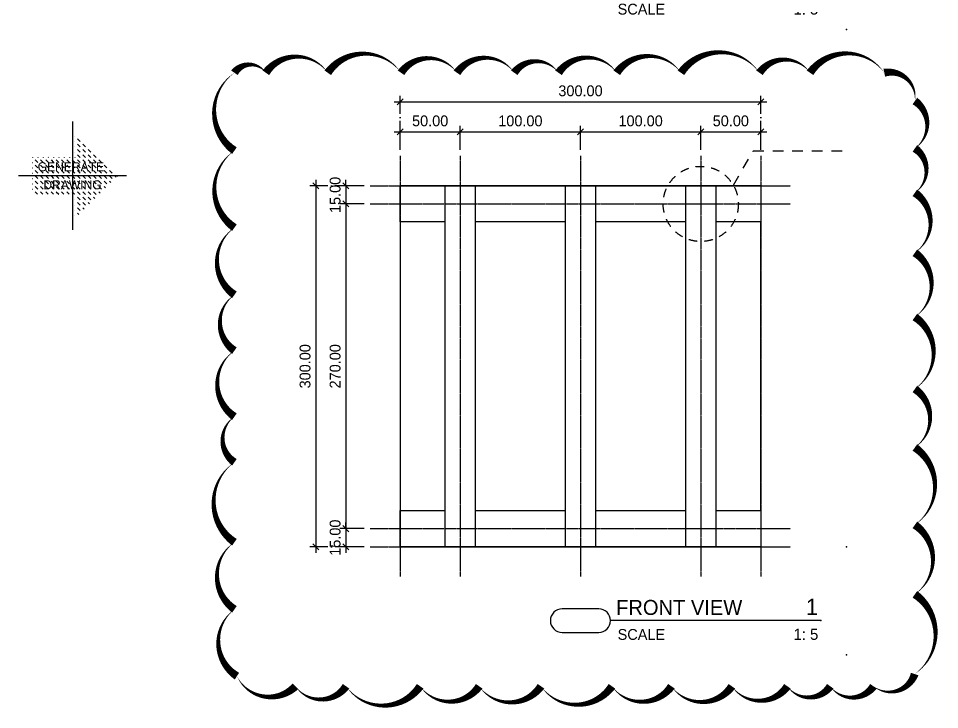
# Model space of a CAD drawing. Header units: millimetres. Extents: x -244126 to 368105, y -173968 to 259060.
# Drawn here: x 240322 to 247982, y 242211 to 247957 of the extents above; entities that cross this region are included whole.
import ezdxf
from ezdxf.enums import TextEntityAlignment as Align
from ezdxf.lldxf.tags import DXFTag

# ---------------------------------------------------------------- set-up
doc = ezdxf.new("R2010")
doc.units = ezdxf.units.MM
doc.header["$MEASUREMENT"] = 0
for name, pattern in [('ACAD_ISO04W100', [30, 24, -3, 0, -3]), ('BORDER2', [22.224999999999998, 6.35, -3.175, 6.35, -3.175, 0, -3.175]), ('CENTER', [2, 1.25, -0.25, 0.25, -0.25]), ('TA_GL_000.00010', [0.000275, 0.0001, -2.5e-05, 2.5e-05, -2.5e-05, 0.0001]), ('TA_HL_002.00', [13, 7.1, -5.9]), ('TA_HL_005.00000', [32.5, 17.75, -14.75])]:
    doc.linetypes.add(name, pattern=pattern)
for name, color, linetype in [('000 - D I M', 6, 'Continuous'), ('000 - GRID', 8, 'CENTER'), ('000 - H A T C H', 8, 'Continuous'), ('000 - SYMBOL CON', 1, 'Continuous'), ('000 - T E X T', 4, 'Continuous'), ('000 - WIPEOUT', 250, 'Continuous'), ('001 - ASCESSORIES', 1, 'Continuous'), ('002 - STRUCTURAL STEEL', 4, 'Continuous'), ('A04_TUBE SERIES', 7, 'Continuous')]:
    doc.layers.add(name, color=color, linetype=linetype)
doc.styles.add('Cetury Gothic', font='GOTHIC.TTF')
doc.styles.add('CORDIA', font='cordia.shx')
doc.styles.add('MtXpl_BrowalliaUPC', font='BrowalliaUPC.ttf')
doc.styles.get("Standard").update_dxf_attribs({"font": 'arial.ttf'})
doc.styles.add('TA', font='Cordia New.ttf', dxfattribs={"height": 4.5})
tags = doc.linetypes.add('000-ADD-ATT', pattern='A,0.5,-0.3,["ADD-ATT",Standard,S=0.1,R=0,X=-0.2,Y=-0.05],-0.5', length=1.3).pattern_tags.tags
tags[6] = DXFTag(74, 10)
doc.dimstyles.new('DIM E-E', dxfattribs={"dimscale": 2, "dimtxt": 0.18, "dimasz": 0.1, "dimexe": 0.1, "dimexo": 0.1, "dimgap": 0.09, "dimtad": 1, "dimtoh": 1, "dimzin": 0, "dimdsep": 46, "dimtxsty": 'CORDIA', "dimblk": 'OBLIQUE', "dimcen": 0.1, "dimdle": 0.1, "dimclrd": 40, "dimclre": 140, "dimclrt": 3, "dimadec": 0, "dimazin": 0, "dimtfac": 1, "dimtix": 1, "dimtmove": 2, "dimatfit": 3, "dimfxl": 1, "dimtolj": 1, "dimtzin": 0, "dimarcsym": 0})

# ---------------------------------------------------------------- blocks, each defined once
blk = doc.blocks.new('*U746')
at = {"color": 0}
blk.add_wipeout([(-150.0000000000001, 15), (150, 15), (150, -15.000000000000057), (-150.0000000000001, -15.000000000000057)], dxfattribs=at).dxf.layer = '000 - WIPEOUT'
at = {"layer": '002 - STRUCTURAL STEEL', "color": 0, "linetype": 'ByBlock'}
blk.add_lwpolyline([(-150, 15.00000000000002), (150, 15), (150, -15), (-150, -14.99999999999998)], close=True, dxfattribs=at)
blk = doc.blocks.new('*U970')
at = {"color": 0}
blk.add_wipeout([(-12.5, 300), (12.500000000000028, 300), (12.500000000000028, -2.842170943040401e-14), (-12.5, -2.842170943040401e-14)], dxfattribs=at).dxf.layer = '000 - WIPEOUT'
at = {"layer": '002 - STRUCTURAL STEEL', "color": 0, "linetype": 'ByBlock'}
blk.add_lwpolyline([(-12.5, 300), (12.5, 300), (12.5, 0), (-12.5, -4.286263797015736e-16)], close=True, dxfattribs=at)
blk = doc.blocks.new('_Oblique')
at = {"color": 0, "linetype": 'ByBlock', "lineweight": -2}
blk.add_line((-0.5, -0.5), (0.5, 0.5), dxfattribs=at)
blk = doc.blocks.new('*D4727')
at = {"layer": '000 - D I M', "color": 40, "lineweight": -2, "transparency": 16777216}
blk.add_line((283935.6668479832, 141323.8621684718), (283995.6668479832, 141323.8621684718), dxfattribs=at)
at = {"layer": '000 - D I M', "color": 140, "linetype": 'ACAD_ISO04W100', "lineweight": -2, "transparency": 16777216}
for p, q in [((283940.6668479832, 141308.8621684718), (283940.6668479832, 141328.8621684718)), ((283990.6668479832, 141308.8621684718), (283990.6668479832, 141328.8621684718))]:
    blk.add_line(p, q, dxfattribs=at)
at = {"layer": 'Defpoints', "color": 0, "transparency": 16777216}
for p in [(283990.6668479832, 141323.8621684718), (283940.6668479832, 141303.8621684718), (283990.6668479832, 141303.8621684718)]:
    blk.add_point(p, dxfattribs=at)
at = {"layer": '000 - D I M', "color": 40, "lineweight": -2, "transparency": 16777216, "xscale": 5, "yscale": 5, "zscale": 5, "rotation": 180}
blk.add_blockref('_Oblique', (283940.6668479832, 141323.8621684718), dxfattribs=at)
at = {"layer": '000 - D I M', "color": 40, "lineweight": -2, "transparency": 16777216, "xscale": 5, "yscale": 5, "zscale": 5}
blk.add_blockref('_Oblique', (283990.6668479832, 141323.8621684718), dxfattribs=at)
at = {"layer": '000 - D I M', "color": 3, "transparency": 16777216, "insert": (283965.6668479832, 141332.8621684718), "char_height": 9, "attachment_point": 5, "style": 'CORDIA'}
blk.add_mtext('\\A1;50.00', dxfattribs=at)
blk = doc.blocks.new('*D4728')
at = {"layer": '000 - D I M', "color": 40, "lineweight": -2, "transparency": 16777216}
blk.add_line((283985.6668479832, 141323.8621684718), (284095.6668479832, 141323.8621684718), dxfattribs=at)
at = {"layer": '000 - D I M', "color": 140, "linetype": 'ACAD_ISO04W100', "lineweight": -2, "transparency": 16777216}
for p, q in [((283990.6668479832, 141308.8621684718), (283990.6668479832, 141328.8621684718)), ((284090.6668479832, 141308.8621684718), (284090.6668479832, 141328.8621684718))]:
    blk.add_line(p, q, dxfattribs=at)
at = {"layer": 'Defpoints', "color": 0, "transparency": 16777216}
for p in [(284090.6668479832, 141323.8621684718), (283990.6668479832, 141303.8621684718), (284090.6668479832, 141303.8621684718)]:
    blk.add_point(p, dxfattribs=at)
at = {"layer": '000 - D I M', "color": 40, "lineweight": -2, "transparency": 16777216, "xscale": 5, "yscale": 5, "zscale": 5, "rotation": 180}
blk.add_blockref('_Oblique', (283990.6668479832, 141323.8621684718), dxfattribs=at)
at = {"layer": '000 - D I M', "color": 40, "lineweight": -2, "transparency": 16777216, "xscale": 5, "yscale": 5, "zscale": 5}
blk.add_blockref('_Oblique', (284090.6668479832, 141323.8621684718), dxfattribs=at)
at = {"layer": '000 - D I M', "color": 3, "transparency": 16777216, "insert": (284040.6668479832, 141332.8621684718), "char_height": 9, "attachment_point": 5, "style": 'CORDIA'}
blk.add_mtext('\\A1;100.00', dxfattribs=at)
blk = doc.blocks.new('*D4729')
at = {"layer": '000 - D I M', "color": 40, "lineweight": -2, "transparency": 16777216}
blk.add_line((284085.6668479832, 141323.8621684718), (284195.6668479832, 141323.8621684718), dxfattribs=at)
at = {"layer": '000 - D I M', "color": 140, "linetype": 'ACAD_ISO04W100', "lineweight": -2, "transparency": 16777216}
for p, q in [((284090.6668479832, 141308.8621684718), (284090.6668479832, 141328.8621684718)), ((284190.6668479832, 141308.8621684718), (284190.6668479832, 141328.8621684718))]:
    blk.add_line(p, q, dxfattribs=at)
at = {"layer": 'Defpoints', "color": 0, "transparency": 16777216}
for p in [(284190.6668479832, 141323.8621684718), (284090.6668479832, 141303.8621684718), (284190.6668479832, 141303.8621684718)]:
    blk.add_point(p, dxfattribs=at)
at = {"layer": '000 - D I M', "color": 40, "lineweight": -2, "transparency": 16777216, "xscale": 5, "yscale": 5, "zscale": 5, "rotation": 180}
blk.add_blockref('_Oblique', (284090.6668479832, 141323.8621684718), dxfattribs=at)
at = {"layer": '000 - D I M', "color": 40, "lineweight": -2, "transparency": 16777216, "xscale": 5, "yscale": 5, "zscale": 5}
blk.add_blockref('_Oblique', (284190.6668479832, 141323.8621684718), dxfattribs=at)
at = {"layer": '000 - D I M', "color": 3, "transparency": 16777216, "insert": (284140.6668479832, 141332.8621684718), "char_height": 9, "attachment_point": 5, "style": 'CORDIA'}
blk.add_mtext('\\A1;100.00', dxfattribs=at)
blk = doc.blocks.new('*D4730')
at = {"layer": '000 - D I M', "color": 40, "lineweight": -2, "transparency": 16777216}
blk.add_line((284185.6668479832, 141323.8621684718), (284245.6668479832, 141323.8621684718), dxfattribs=at)
at = {"layer": '000 - D I M', "color": 140, "linetype": 'ACAD_ISO04W100', "lineweight": -2, "transparency": 16777216}
for p, q in [((284190.6668479832, 141308.8621684718), (284190.6668479832, 141328.8621684718)), ((284240.6668479832, 141308.8621684718), (284240.6668479832, 141328.8621684718))]:
    blk.add_line(p, q, dxfattribs=at)
at = {"layer": 'Defpoints', "color": 0, "transparency": 16777216}
for p in [(284240.6668479832, 141323.8621684718), (284190.6668479832, 141303.8621684718), (284240.6668479832, 141303.8621684718)]:
    blk.add_point(p, dxfattribs=at)
at = {"layer": '000 - D I M', "color": 40, "lineweight": -2, "transparency": 16777216, "xscale": 5, "yscale": 5, "zscale": 5, "rotation": 180}
blk.add_blockref('_Oblique', (284190.6668479832, 141323.8621684718), dxfattribs=at)
at = {"layer": '000 - D I M', "color": 40, "lineweight": -2, "transparency": 16777216, "xscale": 5, "yscale": 5, "zscale": 5}
blk.add_blockref('_Oblique', (284240.6668479832, 141323.8621684718), dxfattribs=at)
at = {"layer": '000 - D I M', "color": 3, "transparency": 16777216, "insert": (284215.6668479832, 141332.8621684718), "char_height": 9, "attachment_point": 5, "style": 'CORDIA'}
blk.add_mtext('\\A1;50.00', dxfattribs=at)
blk = doc.blocks.new('*D4731')
at = {"layer": '000 - D I M', "color": 40, "lineweight": -2, "transparency": 16777216}
for p, q in [((283895.6668479833, 141278.8621684719), (283895.6668479833, 141283.8621684719)), ((283895.6668479833, 141278.8621684719), (283895.6668479833, 141263.8621684719)), ((283895.6668479833, 141263.8621684719), (283895.6668479833, 141258.8621684719))]:
    blk.add_line(p, q, dxfattribs=at)
at = {"layer": '000 - D I M', "color": 140, "linetype": 'ACAD_ISO04W100', "lineweight": -2, "transparency": 16777216}
for p, q in [((283910.6668479833, 141278.8621684719), (283890.6668479833, 141278.8621684719)), ((283910.6668479833, 141263.8621684719), (283890.6668479833, 141263.8621684719))]:
    blk.add_line(p, q, dxfattribs=at)
at = {"layer": 'Defpoints', "color": 0, "transparency": 16777216}
for p in [(283915.6668479833, 141278.8621684719), (283895.6668479833, 141263.8621684719), (283915.6668479833, 141263.8621684719)]:
    blk.add_point(p, dxfattribs=at)
at = {"layer": '000 - D I M', "color": 40, "lineweight": -2, "transparency": 16777216, "xscale": 5, "yscale": 5, "zscale": 5}
for p, rotation in [((283895.6668479833, 141278.8621684719), 270), ((283895.6668479833, 141263.8621684719), 90)]:
    blk.add_blockref('_Oblique', p, dxfattribs=dict(at, rotation=rotation))
at = {"layer": '000 - D I M', "color": 3, "transparency": 16777216, "insert": (283886.6668479833, 141271.3621684718), "char_height": 9, "attachment_point": 5, "rotation": 90, "style": 'CORDIA'}
blk.add_mtext('\\A1;15.00', dxfattribs=at)
blk = doc.blocks.new('*D4732')
at = {"layer": '000 - D I M', "color": 40, "lineweight": -2, "transparency": 16777216}
blk.add_line((283895.6668479833, 141268.8621684719), (283895.6668479833, 140988.8621684719), dxfattribs=at)
at = {"layer": '000 - D I M', "color": 140, "linetype": 'ACAD_ISO04W100', "lineweight": -2, "transparency": 16777216}
for p, q in [((283910.6668479833, 141263.8621684719), (283890.6668479833, 141263.8621684719)), ((283910.6668479833, 140993.8621684719), (283890.6668479833, 140993.8621684719))]:
    blk.add_line(p, q, dxfattribs=at)
at = {"layer": 'Defpoints', "color": 0, "transparency": 16777216}
for p in [(283915.6668479833, 141263.8621684719), (283895.6668479833, 140993.8621684719), (283915.6668479833, 140993.8621684719)]:
    blk.add_point(p, dxfattribs=at)
at = {"layer": '000 - D I M', "color": 40, "lineweight": -2, "transparency": 16777216, "xscale": 5, "yscale": 5, "zscale": 5}
for p, rotation in [((283895.6668479833, 141263.8621684719), 90), ((283895.6668479833, 140993.8621684719), 270)]:
    blk.add_blockref('_Oblique', p, dxfattribs=dict(at, rotation=rotation))
at = {"layer": '000 - D I M', "color": 3, "transparency": 16777216, "insert": (283886.6668479833, 141128.8621684718), "char_height": 9, "attachment_point": 5, "rotation": 90, "style": 'CORDIA'}
blk.add_mtext('\\A1;270.00', dxfattribs=at)
blk = doc.blocks.new('*D4733')
at = {"layer": '000 - D I M', "color": 140, "linetype": 'ACAD_ISO04W100', "lineweight": -2, "transparency": 16777216}
for p, q in [((283910.6668479833, 140993.8621684719), (283890.6668479833, 140993.8621684719)), ((283910.6668479833, 140978.8621684719), (283890.6668479833, 140978.8621684719))]:
    blk.add_line(p, q, dxfattribs=at)
at = {"layer": '000 - D I M', "color": 40, "lineweight": -2, "transparency": 16777216}
for p, q in [((283895.6668479833, 140993.8621684719), (283895.6668479833, 140998.8621684719)), ((283895.6668479833, 140993.8621684719), (283895.6668479833, 140978.8621684719)), ((283895.6668479833, 140978.8621684719), (283895.6668479833, 140973.8621684719))]:
    blk.add_line(p, q, dxfattribs=at)
at = {"layer": 'Defpoints', "color": 0, "transparency": 16777216}
for p in [(283915.6668479833, 140993.8621684719), (283895.6668479833, 140978.8621684719), (283915.6668479833, 140978.8621684719)]:
    blk.add_point(p, dxfattribs=at)
at = {"layer": '000 - D I M', "color": 40, "lineweight": -2, "transparency": 16777216, "xscale": 5, "yscale": 5, "zscale": 5}
for p, rotation in [((283895.6668479833, 140993.8621684719), 270), ((283895.6668479833, 140978.8621684719), 90)]:
    blk.add_blockref('_Oblique', p, dxfattribs=dict(at, rotation=rotation))
at = {"layer": '000 - D I M', "color": 3, "transparency": 16777216, "insert": (283886.6668479833, 140986.3621684718), "char_height": 9, "attachment_point": 5, "rotation": 90, "style": 'CORDIA'}
blk.add_mtext('\\A1;15.00', dxfattribs=at)
blk = doc.blocks.new('*D4734')
at = {"layer": '000 - D I M', "color": 140, "linetype": 'ACAD_ISO04W100', "lineweight": -2, "transparency": 16777216}
for p, q in [((283940.6668479832, 141308.8621684718), (283940.6668479832, 141353.8621684718)), ((284240.6668479832, 141308.8621684718), (284240.6668479832, 141353.8621684718))]:
    blk.add_line(p, q, dxfattribs=at)
at = {"layer": '000 - D I M', "color": 40, "lineweight": -2, "transparency": 16777216}
blk.add_line((283935.6668479832, 141348.8621684718), (284245.6668479832, 141348.8621684718), dxfattribs=at)
at = {"layer": 'Defpoints', "color": 0, "transparency": 16777216}
for p in [(284240.6668479832, 141348.8621684718), (283940.6668479832, 141303.8621684718), (284240.6668479832, 141303.8621684718)]:
    blk.add_point(p, dxfattribs=at)
at = {"layer": '000 - D I M', "color": 40, "lineweight": -2, "transparency": 16777216, "xscale": 5, "yscale": 5, "zscale": 5, "rotation": 180}
blk.add_blockref('_Oblique', (283940.6668479832, 141348.8621684718), dxfattribs=at)
at = {"layer": '000 - D I M', "color": 40, "lineweight": -2, "transparency": 16777216, "xscale": 5, "yscale": 5, "zscale": 5}
blk.add_blockref('_Oblique', (284240.6668479832, 141348.8621684718), dxfattribs=at)
at = {"layer": '000 - D I M', "color": 3, "transparency": 16777216, "insert": (284090.6668479832, 141357.8621684718), "char_height": 9, "attachment_point": 5, "style": 'CORDIA'}
blk.add_mtext('\\A1;300.00', dxfattribs=at)
blk = doc.blocks.new('*D4735')
at = {"layer": '000 - D I M', "color": 40, "lineweight": -2, "transparency": 16777216}
blk.add_line((283870.6668479833, 141283.8621684719), (283870.6668479833, 140973.8621684719), dxfattribs=at)
at = {"layer": '000 - D I M', "color": 140, "linetype": 'ACAD_ISO04W100', "lineweight": -2, "transparency": 16777216}
for p, q in [((283910.6668479833, 141278.8621684719), (283865.6668479833, 141278.8621684719)), ((283910.6668479833, 140978.8621684719), (283865.6668479833, 140978.8621684719))]:
    blk.add_line(p, q, dxfattribs=at)
at = {"layer": 'Defpoints', "color": 0, "transparency": 16777216}
for p in [(283915.6668479833, 141278.8621684719), (283870.6668479833, 140978.8621684719), (283915.6668479833, 140978.8621684719)]:
    blk.add_point(p, dxfattribs=at)
at = {"layer": '000 - D I M', "color": 40, "lineweight": -2, "transparency": 16777216, "xscale": 5, "yscale": 5, "zscale": 5}
for p, rotation in [((283870.6668479833, 141278.8621684719), 90), ((283870.6668479833, 140978.8621684719), 270)]:
    blk.add_blockref('_Oblique', p, dxfattribs=dict(at, rotation=rotation))
at = {"layer": '000 - D I M', "color": 3, "transparency": 16777216, "insert": (283861.6668479833, 141128.8621684718), "char_height": 9, "attachment_point": 5, "rotation": 90, "style": 'CORDIA'}
blk.add_mtext('\\A1;300.00', dxfattribs=at)
blk = doc.blocks.new('*U864')
at = {"color": 4}
blk.add_line((-4.258498455800009, 5.700827209227327), (-39.25849845580001, 5.700827209227327), dxfattribs=at)
at = {"linetype": 'TA_GL_000.00010'}
blk.add_point((8.881784197001252e-16, 18), dxfattribs=at)
for p in [(-4.258498455800009, 5.700827209227327), (0, 0)]:
    blk.add_point(p)
at = {"layer": '000 - SYMBOL CON', "color": 0, "linetype": 'ByBlock'}
blk.add_lwpolyline([(-47.29898225372949, 7.660343411297845, 0.414213562373093), (-49.25849845580001, 5.700827209227327, 0.4142135623731004), (-47.29898225372949, 3.74131100715681), (-41.21801465787053, 3.74131100715681, 0.4142135623730966), (-39.25849845580001, 5.700827209227327, 0.4142135623730893), (-41.21801465787053, 7.660343411297845)], format="xyb", close=True, dxfattribs=at)
at = {"color": 4, "linetype": 'BORDER2', "style": 'Cetury Gothic'}
blk.add_text('SCALE', height=1.8, dxfattribs=at).set_placement((-38.06962739612595, 2.507720990193548))
at = {"color": 0, "style": 'TA'}
for tag, p in [('HEADING2', (-38.32903347561796, 10.64992116065969)), ('HEADING', (-38.32903347561796, 6.649921160659689))]:
    blk.add_attdef(tag, p, '', height=2.5, dxfattribs=at)
for tag, height, p in [('LO', 2.7, (-4.758498455798417, 6.649921160659687)), ('SC', 1.85, (-4.699605285589541, 2.507720990193548))]:
    blk.add_attdef(tag, text='', height=height, dxfattribs=at).set_placement(p, align=Align.RIGHT)
at = {"layer": '000 - T E X T', "color": 0, "style": 'MtXpl_BrowalliaUPC'}
blk.add_attdef('NO.CODE', text='', height=2, dxfattribs=at).set_placement((-44.25849845580001, 5.700827209227327), align=Align.MIDDLE_CENTER)
blk = doc.blocks.new('*U548')
at = {"color": 3}
blk.add_point((0, -300), dxfattribs=at)
at = {"layer": '000 - GRID', "color": 0, "linetype": 'ByBlock'}
blk.add_line((0, 25), (3.495173032126783e-14, -325), dxfattribs=at)
at = {"layer": '000 - GRID', "color": 0}
blk.add_point((0, 0), dxfattribs=at)
at = {"style": 'TA', "flags": 1}
blk.add_attdef('LOCATION', (6, 6), '', height=4.5, dxfattribs=at)
blk = doc.blocks.new('*U4710')
at = {"layer": '000 - H A T C H'}
h = blk.add_hatch(dxfattribs=at)
h.set_pattern_fill('DASH', color=8, scale=250, angle=-45.00000000000001)
h.set_pattern_definition([(315, (0, 0), (44.19417382415922, -1.06581410364015e-14), [31.25, -31.25])])
h.paths.add_polyline_path([(19.7424039709731, -153.5533905932753), (19.7424039709731, -353.5533905932753), (373.2957945642484, 7.275957614183426e-12), (19.7424039709731, 353.5533905932753), (19.7424039709731, 153.5533905932753), (-335.2575960290269, 153.5533905932753), (-335.2575960290342, -153.5533905932753)])
at = {"color": 250}
for p, q in [((0, 450.0000000000001), (0, -449.9999999999999)), ((450.0000000000001, 0), (-449.9999999999999, 0))]:
    blk.add_line(p, q, dxfattribs=at)
at = {"color": 3}
blk.add_point((373.2957945642411, 0), dxfattribs=at)
at = {"color": 0, "style": 'TA'}
for tag, p in [('TAG1', (0, 75)), ('TAG2', (0, -75))]:
    blk.add_attdef(tag, text='', height=75, dxfattribs=at).set_placement(p, align=Align.MIDDLE_CENTER)
blk = doc.blocks.new('A$C3e381c7a')
at = {"layer": 'A04_TUBE SERIES', "color": 3}
blk.add_lwpolyline([(87.88663243839983, 100.6019589433854), (387.8866324383998, 100.6019589433854), (387.8866324383998, 400.6019589433854), (87.88663243839983, 400.6019589433854)], close=True, dxfattribs=at)
at = {"layer": '000 - T E X T', "xscale": 5, "yscale": 5, "zscale": 5}
blk.add_blockref('*U864', (459.1269712656504, 530.5207599907008), dxfattribs=at).add_auto_attribs({'HEADING': 'PLAN VIEW', 'LO': '1', 'SC': '1: 5'})
at = {"layer": '000 - D I M', "color": 3}
for base, p1, p2, picture, middle in [((387.8866324383998, 470.6019589433854), (87.88663243839983, 425.6019589433854), (387.8866324383998, 425.6019589433854), '*D4734', (237.8866324383998, 479.6019589433854)), ((137.8866324383998, 445.6019589433854), (87.88663243839983, 425.6019589433854), (137.8866324383998, 425.6019589433854), '*D4727', (112.8866324383998, 454.6019589433854)), ((237.8866324383998, 445.6019589433854), (137.8866324383998, 425.6019589433854), (237.8866324383998, 425.6019589433854), '*D4728', (187.8866324383998, 454.6019589433854)), ((337.8866324383998, 445.6019589433854), (237.8866324383998, 425.6019589433854), (337.8866324383998, 425.6019589433854), '*D4729', (287.8866324383998, 454.6019589433854)), ((387.8866324383998, 445.6019589433854), (337.8866324383998, 425.6019589433854), (387.8866324383998, 425.6019589433854), '*D4730', (362.8866324383998, 454.6019589433854))]:
    dim = blk.add_linear_dim(base=base, p1=p1, p2=p2, dimstyle='DIM E-E', override={"dimscale": 50}, dxfattribs=at)
    dim.commit()
    dim.dimension.update_dxf_attribs({"geometry": picture, "text_midpoint": middle, "insert": (-283852.7802155448, -140878.2602095284)})
for base, p1, p2, picture, middle in [((42.88663243851624, 385.6019589434436), (62.88663243839983, 400.6019589433854), (62.88663243839983, 385.6019589433854), '*D4731', (33.88663243851624, 393.1019589433272)), ((17.88663243851624, 100.6019589434436), (62.88663243839983, 400.6019589433854), (62.88663243839983, 100.6019589433854), '*D4735', (8.886632438516244, 250.6019589433272)), ((42.88663243851624, 115.6019589434436), (62.88663243839983, 385.6019589433854), (62.88663243839983, 115.6019589433854), '*D4732', (33.88663243851624, 250.6019589433272)), ((42.88663243851624, 100.6019589434436), (62.88663243839983, 115.6019589433854), (62.88663243839983, 100.6019589433854), '*D4733', (33.88663243851624, 108.1019589433272))]:
    dim = blk.add_linear_dim(base=base, p1=p1, p2=p2, angle=90, dimstyle='DIM E-E', override={"dimscale": 50}, dxfattribs=at)
    dim.commit()
    dim.dimension.update_dxf_attribs({"geometry": picture, "text_midpoint": middle, "insert": (-283852.7802155448, -140878.2602095284)})
at = {"layer": '001 - ASCESSORIES', "color": 1}
for p in [(237.8866324383998, 385.6019589433854), (237.8866324383998, 115.6019589433854)]:
    blk.add_blockref('*U746', p, dxfattribs=at)
at = {"layer": '000 - SYMBOL CON', "color": 2, "linetype": 'TA_HL_005.00000', "ltscale": 0.5}
blk.add_lwpolyline([(365.0039653662825, 401.1507153786661), (381.5113809518516, 429.7423978744773), (457.5849529909319, 429.7423978744773)], dxfattribs=at)
at = {"layer": '000 - GRID'}
for p in [(87.88663243839983, 400.6019589433854), (387.8866324383998, 400.6019589433854)]:
    blk.add_blockref('*U548', p, dxfattribs=at)
at = {"layer": 'A04_TUBE SERIES', "color": 3}
for p in [(137.8866324383998, 100.6019589433854), (237.8866324383998, 100.6019589433854), (337.8866324383998, 100.6019589433854)]:
    blk.add_blockref('*U970', p, dxfattribs=at)
at = {"layer": '000 - SYMBOL CON', "color": 2, "linetype": 'TA_HL_002.00'}
blk.add_circle((337.8866324383998, 385.6019589433854), 31.25881590535573, dxfattribs=at)
at = {"layer": '000 - GRID'}
for p in [(137.8866324383998, 400.6019589433854), (237.8866324383998, 400.6019589433854), (337.8866324383998, 400.6019589433854)]:
    blk.add_blockref('*U548', p, dxfattribs=at)
at = {"layer": '000 - GRID', "rotation": 90}
for p in [(87.88663243839983, 400.6019589433854), (87.88663243839983, 385.6019589433854), (87.88663243839983, 115.6019589433854), (87.88663243839983, 100.6019589433854)]:
    blk.add_blockref('*U548', p, dxfattribs=at)
at = {"layer": '000 - T E X T', "xscale": 5, "yscale": 5, "zscale": 5}
blk.add_blockref('*U864', (459.1269712656504, 10.6019589433854), dxfattribs=at).add_auto_attribs({'HEADING': 'FRONT VIEW', 'LO': '1', 'SC': '1: 5'})

msp = doc.modelspace()

# ---------------------------------------------------------------- block references
at = {"color": 3, "linetype": '000-ADD-ATT', "ltscale": 300, "xscale": 10, "yscale": 10, "zscale": 10}
msp.add_blockref('A$C3e381c7a', (242617.1352278598, 242558.955256281), dxfattribs=at)
at = {"color": 3}
msp.add_blockref('*U4710', (240772.1546353731, 246649.0639927975), dxfattribs=at).add_auto_attribs({'TAG1': 'GENERATE ', 'TAG2': 'DRAWING'})

# ---------------------------------------------------------------- next in the draw order: linework, layer by layer
at = {"color": 3, "linetype": '000-ADD-ATT'}
msp.add_lwpolyline([(242118.2484524709, 247505.6678767533, 0, 66.66666666666666, 0.52056705), (242118.2484524709, 246858.1566612011, 0, 66.66666666666666, 0.52056705), (242118.2484524709, 246217.6647028283, 0, 66.66666666666666, 0.52056705), (242118.2484524709, 245659.1251152351, 0, 66.66666666666666, 0.52056705), (242118.2484524709, 245194.9894502876, 0, 66.66666666666666, 0.52056705), (242118.2484524709, 244645.869909286, 0, 66.66666666666666, 0.52056705), (242118.2484524709, 244266.9215771226, 0, 66.66666666666666, 0.52056705), (242118.2484524709, 243601.974119823, 0, 66.66666666666666, 0.52056705), (242118.2484524709, 243044.1974949667, 0, 66.66666666666666, 0.52056705), (242139.1619157422, 242488.7848993712, 0, 66.66666666666666, 0.52056705), (242625.6301343633, 242404.4788545952, 0, 66.66666666666666, 0.52056705), (243046.6227997482, 242404.4788545952, 0, 66.66666666666666, 0.52056705), (243662.8220245781, 242404.4788545952, 0, 66.66666666666666, 0.52056705), (244153.3460273858, 242404.4788545952, 0, 66.66666666666666, 0.52056705), (244667.6439490753, 242404.4788545952, 0, 66.66666666666666, 0.52056705), (245257.4751817179, 242404.4788545952, 0, 66.66666666666666, 0.52056705), (245752.2717758522, 242404.4788545952, 0, 66.66666666666666, 0.52056705), (246254.4640221163, 242404.4788545952, 0, 66.66666666666666, 0.52056705), (246716.4939099099, 242404.4788545952, 0, 66.66666666666666, 0.52056705), (247072.7771623692, 242404.4788545952, 0, 66.66666666666666, 0.52056705), (247431.9901917381, 242404.4788545952, 0, 66.66666666666666, 0.52056705), (247775.061808025, 242506.3079431696, 0, 66.66666666666666, 0.52056705), (247776.7530967764, 243169.5473778098, 0, 66.66666666666666, 0.52056705), (247776.7530967764, 243746.5608364725, 0, 66.66666666666666, 0.52056705), (247776.7530967764, 244390.1656828118, 0, 66.66666666666666, 0.52056705), (247776.7530967764, 244876.6510695322, 0, 66.66666666666666, 0.52056705), (247776.7530967764, 245475.2614600674, 0, 66.66666666666666, 0.52056705), (247776.7530967764, 246008.9894994566, 0, 66.66666666666666, 0.52056705), (247776.7530967764, 246508.0281664081, 0, 66.66666666666666, 0.52056705), (247776.7530967764, 246877.0986743378, 0, 66.66666666666666, 0.52056705), (247776.7530967764, 247270.8891749431, 0, 66.66666666666666, 0.52056705), (247522.1867861116, 247505.6678767533, 0, 66.66666666666666, 0.52056705), (246904.5124999904, 247505.6678767533, 0, 66.66666666666666, 0.52056705), (246484.4048713804, 247505.6678767533, 0, 66.66666666666666, 0.52056705), (245831.0849661912, 247505.6678767533, 0, 66.66666666666666, 0.52056705), (245297.7841859346, 247505.6678767533, 0, 66.66666666666666, 0.52056705), (244813.2926751667, 247505.6678767533, 0, 66.66666666666666, 0.52056705), (244445.5853273269, 247505.6678767533, 0, 66.66666666666666, 0.52056705), (243968.7132710915, 247505.6678767533, 0, 66.66666666666666, 0.52056705), (243503.4585941299, 247505.6678767533, 0, 66.66666666666666, 0.52056705), (242894.4312190269, 247505.6678767533, 0, 66.66666666666666, 0.52056705), (242379.5636184938, 247505.6678767533, 0, 66.66666666666666, 0.52056705)], format="xyseb", close=True, dxfattribs=at)

doc.saveas('drawing.dxf')
